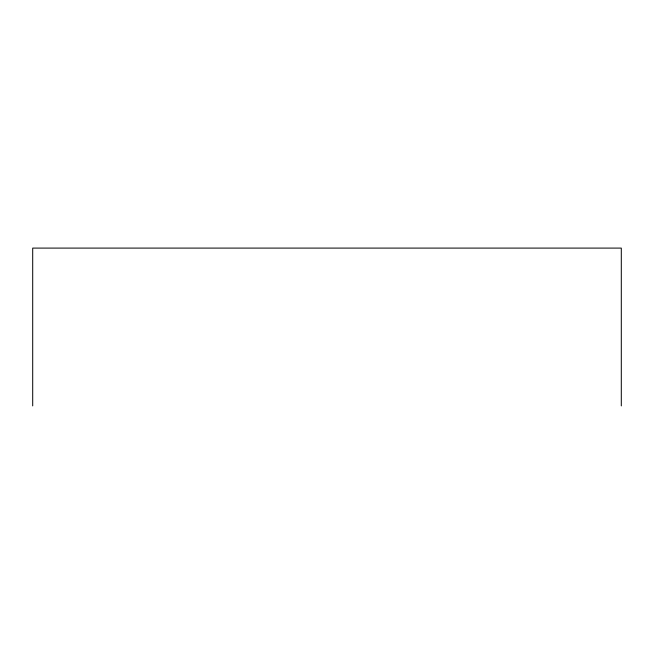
<?xml version="1.0" encoding="UTF-8"?>
<svg xmlns="http://www.w3.org/2000/svg" width="654" height="654" viewBox="0 0 654 654"><rect width="100%" height="100%" fill="white"/><g stroke="black" fill="none" stroke-linecap="round" stroke-linejoin="round"><path stroke-width="0.98" d="M621.3 405.905L621.3 248.095L32.7 248.095L32.7 405.905"/></g></svg>
